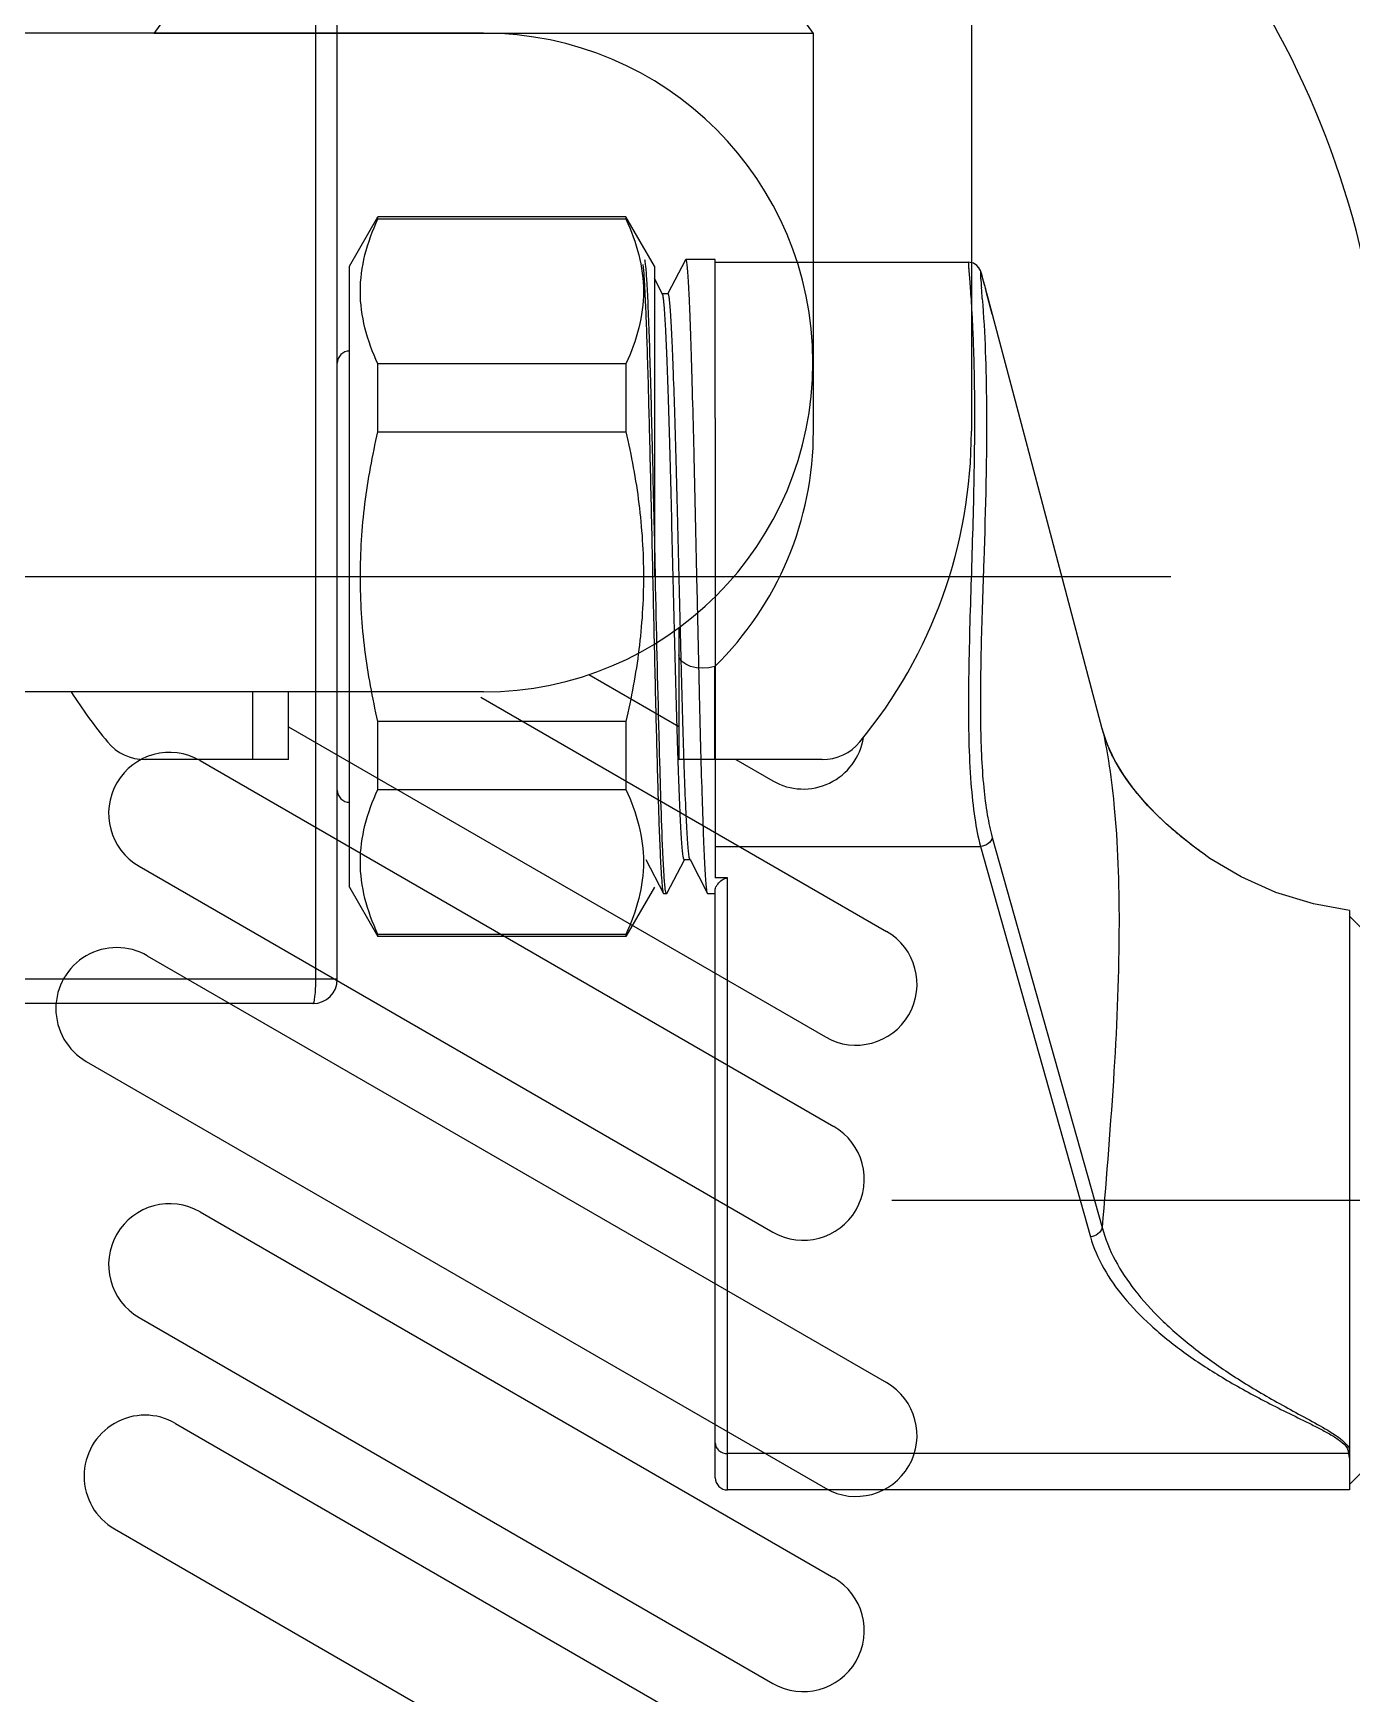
# Model space of a CAD drawing. Extents: x -137 to 14337, y 20899 to 40513.
# Drawn here: x 10523.5 to 10577.6, y 26690.7 to 26758.8 of the extents above; entities that cross this region are included whole.
import ezdxf

# ---------------------------------------------------------------- set-up
doc = ezdxf.new("R2010")
doc.units = 0
doc.header["$MEASUREMENT"] = 0
doc.linetypes.add('UP-LT-12', pattern=[65, 60, -2, 1, -2])
for name, color, linetype in [('54B_CENTER', 2, 'UP-LT-12'), ('54B_수전', 6, 'Continuous'), ('54B_위생기구', 6, 'Continuous')]:
    doc.layers.add(name, color=color, linetype=linetype)

msp = doc.modelspace()

# ---------------------------------------------------------------- linework, layer by layer
at = {"layer": '54B_CENTER', "color": 1, "linetype": 'UP-LT-12'}
for p, q in [((10570.188, 26736.515, 0), (10480.95, 26736.515, 0)), ((10558.748, 26710.955, 0), (10604.79, 26710.955, 0))]:
    msp.add_line(p, q, dxfattribs=at)
at = {"layer": '54B_수전', "color": 6}
for p, q in [((10562.018, 26772.274, 0), (10562.018, 26742.474, 0)), ((10542.018, 26758.794, 0), (10506.96, 26758.794, 0)), ((10555.539, 26758.784, 0), (10528.496, 26758.784, 0)), ((10555.539, 26742.474, 0), (10555.539, 26758.784, 0)), ((10550.018, 26734.42, 0), (10550.018, 26733.309, 0)), ((10550.018, 26733.309, 0), (10550.018, 26729.016, 0)), ((10551.491, 26729.016, 0), (10551.491, 26732.827, 0)), ((10542.018, 26731.794, 0), (10506.291, 26731.794, 0)), ((10532.544, 26731.794, 0), (10532.544, 26729.016, 0)), ((10534.018, 26729.016, 0), (10534.018, 26731.794, 0)), ((10534.018, 26729.016, 0), (10528.136, 26729.016, 0)), ((10555.9, 26729.016, 0), (10550.018, 26729.016, 0))]:
    msp.add_line(p, q, dxfattribs=at)
at = {"layer": '54B_수전', "color": 8}
for p, q in [((10546.328, 26732.501, 0), (10550.018, 26730.371, 0)), ((10541.908, 26731.576, 0), (10558.537, 26721.975, 0)), ((10534.018, 26730.358, 0), (10556.037, 26717.645, 0)), ((10530.392, 26728.975, 0), (10556.372, 26713.975, 0)), ((10552.364, 26729.016, 0), (10553.872, 26728.145, 0)), ((10527.892, 26724.645, 0), (10553.872, 26709.645, 0)), ((10528.226, 26720.975, 0), (10558.537, 26703.475, 0)), ((10525.726, 26716.645, 0), (10556.037, 26699.145, 0)), ((10530.392, 26710.475, 0), (10556.372, 26695.475, 0)), ((10527.892, 26706.145, 0), (10553.872, 26691.145, 0)), ((10529.384, 26701.807, 0), (10552.766, 26688.307, 0)), ((10526.884, 26697.477, 0), (10550.266, 26683.977, 0))]:
    msp.add_line(p, q, dxfattribs=at)
at = {"layer": '54B_수전', "color": 6, "elevation": 0}
for points in [[(10555.539, 26758.784), (10554.56, 26760.169), (10553.529, 26761.447), (10552.45, 26762.613), (10551.327, 26763.662), (10550.166, 26764.589), (10548.971, 26765.392), (10547.746, 26766.066), (10546.498, 26766.608), (10545.232, 26767.017), (10543.951, 26767.29), (10542.663, 26767.427), (10541.372, 26767.427), (10540.084, 26767.29), (10538.804, 26767.017), (10537.537, 26766.608), (10536.289, 26766.066), (10535.065, 26765.392), (10533.869, 26764.589), (10532.708, 26763.662), (10531.585, 26762.613), (10530.506, 26761.447), (10529.475, 26760.169), (10528.496, 26758.784)], [(10551.491, 26732.827), (10551.251, 26732.777), (10550.995, 26732.762), (10550.741, 26732.783), (10550.505, 26732.839), (10550.303, 26732.926), (10550.148, 26733.039), (10550.051, 26733.17), (10550.018, 26733.309)]]:
    msp.add_lwpolyline(points, dxfattribs=at)
at = {"layer": '54B_수전', "color": 6}
for centre, radius, start, end in [((10542.017, 26741.266, 0), 43, 0, 57.90013), ((10542.017, 26741.266, 0), 37, 0, 58.38328), ((10542.018, 26745.294, 0), 13.5, 270, 90), ((10542.018, 26742.474, 0), 13.521, 314.4791, 0), ((10542.018, 26742.474, 0), 20, 320.46369, 0), ((10542.018, 26742.474, 0), 20, 212.27786, 219.53631), ((10528.136, 26731.016, 0), 2, 219.53631, 270), ((10555.9, 26731.016, 0), 2, 270, 320.46369), ((10542.017, 26698.266, 0), 43, 180, 0), ((10542.017, 26698.266, 0), 37, 180, 0)]:
    msp.add_arc(centre, radius, start, end, dxfattribs=at)
at = {"layer": '54B_수전', "color": 8}
for centre, start, end in [((10555.122, 26730.31, 0), 240, 351.20399), ((10529.142, 26726.81, 0), 60, 240), ((10557.287, 26719.81, 0), 240, 60), ((10526.976, 26718.81, 0), 59.99984, 240.0001), ((10555.122, 26711.81, 0), 240.0001, 60), ((10529.142, 26708.31, 0), 60, 240), ((10557.287, 26701.31, 0), 240.00023, 60), ((10528.134, 26699.642, 0), 59.9998, 240), ((10555.122, 26693.31, 0), 240.0001, 59.99983)]:
    msp.add_arc(centre, 2.5, start, end, dxfattribs=at)
at = {"layer": '54B_위생기구', "linetype": 'Continuous'}
for p, q in [((10536.017, 26720.015, 0), (10536.017, 26873.015, 0)), ((10535.138, 26720.015, 0), (10535.138, 26778.142, 0)), ((10536.517, 26749.244, 0), (10537.684, 26751.265, 0)), ((10537.684, 26751.178, 0), (10537.684, 26751.265, 0)), ((10547.85, 26751.265, 0), (10537.684, 26751.265, 0)), ((10537.684, 26751.178, 0), (10547.85, 26751.178, 0)), ((10547.85, 26751.265, 0), (10547.85, 26751.178, 0)), ((10549.017, 26749.244, 0), (10547.85, 26751.265, 0)), ((10550.295, 26749.504, 0), (10549.573, 26748.118, 0)), ((10550.308, 26749.515, 0), (10550.295, 26749.504, 0)), ((10551.517, 26749.515, 0), (10550.308, 26749.515, 0)), ((10551.517, 26743.015, 0), (10551.517, 26749.515, 0)), ((10536.517, 26723.787, 0), (10536.517, 26749.244, 0)), ((10549.017, 26749.244, 0), (10549.017, 26736.515, 0)), ((10551.517, 26749.403, 0), (10561.906, 26749.403, 0)), ((10562.505, 26748.667, 0), (10562.468, 26748.799, 0)), ((10549.35, 26748.102, 0), (10549.017, 26748.741, 0)), ((10562.574, 26748.41, 0), (10562.505, 26748.667, 0)), ((10562.642, 26748.154, 0), (10562.574, 26748.41, 0)), ((10562.634, 26748.186, 0), (10562.591, 26748.347, 0)), ((10562.874, 26747.279, 0), (10562.642, 26748.154, 0)), ((10563.944, 26743.242, 0), (10562.647, 26748.136, 0)), ((10549.579, 26748.115, 0), (10549.336, 26748.115, 0)), ((10549.373, 26748.023, 0), (10549.35, 26748.102, 0)), ((10537.684, 26742.458, 0), (10537.684, 26745.236, 0)), ((10547.85, 26745.236, 0), (10537.684, 26745.236, 0)), ((10547.85, 26745.236, 0), (10547.85, 26742.458, 0)), ((10551.517, 26743.015, 0), (10551.517, 26724.168, 0)), ((10567.379, 26730.277, 0), (10563.944, 26743.242, 0)), ((10537.684, 26742.458, 0), (10547.85, 26742.458, 0)), ((10549.061, 26736.516, 0), (10549.017, 26738.491, 0)), ((10537.684, 26727.795, 0), (10537.684, 26730.573, 0)), ((10547.85, 26730.573, 0), (10537.684, 26730.573, 0)), ((10547.85, 26730.573, 0), (10547.85, 26727.795, 0)), ((10567.379, 26730.277, 0), (10567.378, 26730.28, 0)), ((10537.684, 26727.795, 0), (10547.85, 26727.795, 0)), ((10562.874, 26725.827, 0), (10567.379, 26709.832, 0)), ((10551.517, 26725.455, 0), (10562.391, 26725.455, 0)), ((10562.391, 26725.455, 0), (10566.895, 26709.455, 0)), ((10571.447, 26725.216, 0), (10571.444, 26725.218, 0)), ((10548.665, 26724.915, 0), (10549.388, 26723.527, 0)), ((10549.527, 26723.527, 0), (10550.249, 26724.913, 0)), ((10550.243, 26724.915, 0), (10550.486, 26724.915, 0)), ((10550.472, 26724.929, 0), (10550.468, 26724.938, 0)), ((10550.472, 26724.929, 0), (10550.479, 26724.915, 0)), ((10550.479, 26724.915, 0), (10551.202, 26723.527, 0)), ((10536.517, 26723.787, 0), (10537.684, 26721.765, 0)), ((10549.017, 26723.787, 0), (10547.85, 26721.765, 0)), ((10549.504, 26723.525, 0), (10549.465, 26723.708, 0)), ((10552.017, 26724.168, 0), (10551.517, 26724.168, 0)), ((10551.517, 26699.576, 0), (10551.517, 26723.702, 0)), ((10552.017, 26699.076, 0), (10552.017, 26724.168, 0)), ((10549.388, 26723.527, 0), (10549.4, 26723.515, 0)), ((10549.515, 26723.515, 0), (10549.4, 26723.515, 0)), ((10549.515, 26723.515, 0), (10549.508, 26723.519, 0)), ((10549.527, 26723.527, 0), (10549.515, 26723.515, 0)), ((10551.215, 26723.515, 0), (10551.202, 26723.527, 0)), ((10551.517, 26723.515, 0), (10551.215, 26723.515, 0)), ((10577.517, 26722.834, 0), (10577.517, 26699.076, 0)), ((10578.917, 26721.205, 0), (10577.517, 26722.605, 0)), ((10537.684, 26721.765, 0), (10537.684, 26721.853, 0)), ((10547.85, 26721.853, 0), (10537.684, 26721.853, 0)), ((10547.85, 26721.765, 0), (10537.684, 26721.765, 0)), ((10547.85, 26721.853, 0), (10547.85, 26721.765, 0)), ((10536.017, 26720.015, 0), (10492.017, 26720.015, 0)), ((10535.017, 26719.015, 0), (10493.017, 26719.015, 0)), ((10577.478, 26700.565, 0), (10552.017, 26700.565, 0)), ((10578.917, 26700.705, 0), (10577.517, 26699.305, 0)), ((10577.517, 26699.076, 0), (10552.017, 26699.076, 0))]:
    msp.add_line(p, q, dxfattribs=at)
at = {"layer": '54B_위생기구', "linetype": 'Continuous', "elevation": 0}
for points in [[(10562.468, 26748.799), (10562.452, 26748.855), (10562.438, 26748.905), (10562.424, 26748.949), (10562.411, 26748.989), (10562.398, 26749.027), (10562.383, 26749.067), (10562.362, 26749.114), (10562.323, 26749.18), (10562.242, 26749.273), (10562.1, 26749.363), (10561.904, 26749.403)], [(10571.444, 26725.218), (10571.167, 26725.424), (10570.633, 26725.845), (10570.111, 26726.292), (10569.607, 26726.767), (10569.127, 26727.271), (10568.676, 26727.807), (10568.264, 26728.376), (10567.9, 26728.981), (10567.598, 26729.622), (10567.378, 26730.28)], [(10577.517, 26722.834), (10576.037, 26723.098), (10574.496, 26723.57), (10573.077, 26724.204), (10571.798, 26724.969), (10571.447, 26725.216)]]:
    msp.add_lwpolyline(points, dxfattribs=at)
at = {"layer": '54B_위생기구', "linetype": 'Continuous'}
for centre, radius, start, end in [((10491.469, 26742.46, 0), 71.204, 4.40059, 4.74786), ((10536.517, 26745.265, 0), 0.5, 90, 180), ((10536.517, 26727.765, 0), 0.5, 180, 270), ((10535.017, 26720.015, 0), 1, 270, 0), ((10552.017, 26699.576, 0), 0.5, 180, 270)]:
    msp.add_arc(centre, radius, start, end, dxfattribs=at)
for points, knots in [([(10537.684, 26745.236, 0), (10537.464, 26745.71, 0), (10537.1, 26746.676, 0), (10536.895, 26748.207, 0), (10537.1, 26749.738, 0), (10537.464, 26750.704, 0), (10537.684, 26751.178, 0)], [0, 0, 0, 0, 0.254927, 0.5, 0.745073, 1, 1, 1, 1]), ([(10547.85, 26751.178, 0), (10548.07, 26750.704, 0), (10548.434, 26749.738, 0), (10548.639, 26748.207, 0), (10548.434, 26746.676, 0), (10548.07, 26745.71, 0), (10547.85, 26745.236, 0)], [0, 0, 0, 0, 0.254927, 0.5, 0.745073, 1, 1, 1, 1]), ([(10549.017, 26738.491, 0), (10549.001, 26739.214, 0), (10548.969, 26740.62, 0), (10548.92, 26742.647, 0), (10548.871, 26744.493, 0), (10548.823, 26746.104, 0), (10548.781, 26747.277, 0), (10548.746, 26748.063, 0), (10548.722, 26748.527, 0), (10548.697, 26748.902, 0), (10548.675, 26749.187, 0), (10548.649, 26749.376, 0), (10548.635, 26749.474, 0), (10548.62, 26749.504, 0)], [0, 0, 0, 0, 0.196835, 0.38259, 0.551783, 0.699424, 0.821175, 0.87119, 0.91346, 0.947674, 0.973591, 0.991044, 1, 1, 1, 1]), ([(10551.202, 26723.527, 0), (10551.184, 26723.562, 0), (10551.169, 26723.683, 0), (10551.14, 26723.915, 0), (10551.115, 26724.269, 0), (10551.087, 26724.736, 0), (10551.06, 26725.313, 0), (10551.021, 26726.288, 0), (10550.974, 26727.732, 0), (10550.919, 26729.699, 0), (10550.865, 26731.92, 0), (10550.81, 26734.314, 0), (10550.755, 26736.789, 0), (10550.7, 26739.254, 0), (10550.645, 26741.617, 0), (10550.599, 26743.482, 0), (10550.56, 26744.856, 0), (10550.533, 26745.776, 0), (10550.505, 26746.609, 0), (10550.477, 26747.348, 0), (10550.45, 26747.985, 0), (10550.423, 26748.515, 0), (10550.396, 26748.932, 0), (10550.372, 26749.208, 0), (10550.352, 26749.368, 0), (10550.338, 26749.447, 0), (10550.327, 26749.489, 0), (10550.314, 26749.515, 0), (10550.308, 26749.515, 0)], [0, 0, 0, 0, 0.004528, 0.013628, 0.027257, 0.045303, 0.067597, 0.093937, 0.157726, 0.234293, 0.320778, 0.41395, 0.510325, 0.606303, 0.698294, 0.782862, 0.821361, 0.856846, 0.888989, 0.917485, 0.942071, 0.962518, 0.978636, 0.990283, 0.994399, 0.997368, 0.999205, 1, 1, 1, 1]), ([(10548.544, 26749.313, 0), (10548.565, 26749.148, 0), (10548.597, 26748.722, 0), (10548.639, 26747.946, 0), (10548.681, 26746.904, 0), (10548.743, 26745.06, 0), (10548.815, 26742.318, 0), (10548.899, 26738.689, 0), (10548.983, 26734.86, 0), (10549.067, 26731.184, 0), (10549.15, 26728, 0), (10549.213, 26726.081, 0), (10549.249, 26725.257, 0)], [0, 0, 0, 0, 0.020697, 0.053241, 0.096891, 0.15064, 0.283246, 0.438826, 0.603019, 0.760653, 0.897181, 1, 1, 1, 1]), ([(10561.904, 26749.403, 0), (10561.9, 26749.403, 0), (10561.896, 26749.382, 0), (10561.895, 26749.355, 0), (10561.897, 26749.297, 0), (10561.901, 26749.223, 0), (10561.908, 26749.125, 0), (10561.921, 26748.954, 0), (10561.942, 26748.688, 0), (10561.971, 26748.307, 0), (10562.003, 26747.848, 0), (10562.035, 26747.312, 0), (10562.066, 26746.703, 0), (10562.094, 26746.027, 0), (10562.125, 26745.001, 0), (10562.146, 26743.586, 0), (10562.14, 26741.756, 0), (10562.105, 26739.788, 0), (10562.047, 26737.734, 0), (10561.959, 26734.986, 0), (10561.871, 26731.755, 0), (10561.915, 26728.738, 0), (10562.124, 26726.697, 0), (10562.288, 26725.835, 0), (10562.391, 26725.455, 0)], [0, 0, 0, 0, 0.000511, 0.00187, 0.004127, 0.007286, 0.011341, 0.016285, 0.028802, 0.044742, 0.063992, 0.086415, 0.111858, 0.14015, 0.1711, 0.240127, 0.317085, 0.399892, 0.486302, 0.573972, 0.743621, 0.890581, 0.950671, 1, 1, 1, 1]), ([(10562.591, 26748.347, 0), (10562.546, 26748.515, 0), (10562.512, 26748.655, 0), (10562.376, 26749.113, 0), (10562.389, 26748.809, 0), (10562.406, 26748.63, 0), (10562.42, 26748.45, 0), (10562.428, 26748.354, 0)], [0, 0, 0, 0, 0.380279, 0.512744, 0.634811, 0.787567, 1, 1, 1, 1]), ([(10550.243, 26724.915, 0), (10550.237, 26724.915, 0), (10550.224, 26724.936, 0), (10550.214, 26724.974, 0), (10550.2, 26725.04, 0), (10550.181, 26725.175, 0), (10550.158, 26725.409, 0), (10550.132, 26725.761, 0), (10550.105, 26726.21, 0), (10550.078, 26726.749, 0), (10550.051, 26727.375, 0), (10550.014, 26728.367, 0), (10549.968, 26729.775, 0), (10549.915, 26731.631, 0), (10549.861, 26733.66, 0), (10549.808, 26735.79, 0), (10549.754, 26737.946, 0), (10549.701, 26740.051, 0), (10549.648, 26742.032, 0), (10549.595, 26743.816, 0), (10549.542, 26745.343, 0), (10549.49, 26746.557, 0), (10549.445, 26747.352, 0), (10549.405, 26747.801, 0), (10549.385, 26747.96, 0), (10549.373, 26748.023, 0)], [0, 0, 0, 0, 0.000809, 0.002577, 0.005415, 0.009335, 0.020418, 0.035755, 0.055217, 0.078637, 0.105808, 0.136491, 0.207279, 0.2885, 0.377281, 0.470482, 0.564806, 0.656915, 0.74355, 0.821647, 0.888445, 0.941585, 0.979198, 0.991753, 1, 1, 1, 1]), ([(10550.468, 26724.938, 0), (10550.452, 26724.977, 0), (10550.434, 26725.096, 0), (10550.407, 26725.324, 0), (10550.381, 26725.657, 0), (10550.354, 26726.089, 0), (10550.327, 26726.618, 0), (10550.288, 26727.501, 0), (10550.241, 26728.803, 0), (10550.187, 26730.565, 0), (10550.132, 26732.548, 0), (10550.078, 26734.677, 0), (10550.023, 26736.874, 0), (10549.969, 26739.057, 0), (10549.914, 26741.147, 0), (10549.86, 26743.066, 0), (10549.813, 26744.525, 0), (10549.775, 26745.554, 0), (10549.747, 26746.206, 0), (10549.72, 26746.767, 0), (10549.693, 26747.234, 0), (10549.666, 26747.601, 0), (10549.642, 26747.845, 0), (10549.623, 26747.986, 0), (10549.609, 26748.055, 0), (10549.598, 26748.093, 0), (10549.585, 26748.115, 0), (10549.579, 26748.115, 0)], [0, 0, 0, 0, 0.005443, 0.015387, 0.029787, 0.048514, 0.071405, 0.098247, 0.162769, 0.239707, 0.326223, 0.419127, 0.514992, 0.610279, 0.701475, 0.785214, 0.858408, 0.89019, 0.91836, 0.942661, 0.962867, 0.978799, 0.990313, 0.994388, 0.997334, 0.999167, 1, 1, 1, 1]), ([(10562.463, 26747.923, 0), (10562.574, 26746.477, 0), (10562.694, 26742.889, 0), (10562.561, 26738.171, 0), (10562.409, 26733.845, 0), (10562.36, 26730.743, 0), (10562.446, 26728.396, 0), (10562.645, 26726.808, 0), (10562.788, 26726.13, 0), (10562.874, 26725.827, 0)], [0, 0, 0, 0, 0.196621, 0.486021, 0.639446, 0.783252, 0.906347, 0.957248, 1, 1, 1, 1]), ([(10536.963, 26736.515, 0), (10536.963, 26737.515, 0), (10537.093, 26739.515, 0), (10537.458, 26741.484, 0), (10537.684, 26742.458, 0)], [0, 0, 0, 0, 0.499963, 1, 1, 1, 1]), ([(10547.85, 26742.458, 0), (10548.076, 26741.484, 0), (10548.441, 26739.515, 0), (10548.571, 26737.515, 0), (10548.571, 26736.515, 0)], [0, 0, 0, 0, 0.500037, 1, 1, 1, 1]), ([(10537.684, 26730.573, 0), (10537.458, 26731.546, 0), (10537.093, 26733.516, 0), (10536.963, 26735.516, 0), (10536.963, 26736.515, 0)], [0, 0, 0, 0, 0.500038, 1, 1, 1, 1]), ([(10548.571, 26736.515, 0), (10548.571, 26735.516, 0), (10548.441, 26733.516, 0), (10548.076, 26731.546, 0), (10547.85, 26730.573, 0)], [0, 0, 0, 0, 0.499962, 1, 1, 1, 1]), ([(10549.363, 26725.257, 0), (10549.333, 26725.946, 0), (10549.279, 26727.532, 0), (10549.176, 26731.285, 0), (10549.109, 26734.35, 0), (10549.061, 26736.516, 0)], [0, 0, 0, 0, 0.183563, 0.422712, 1, 1, 1, 1]), ([(10567.379, 26730.277, 0), (10567.484, 26729.846, 0), (10567.678, 26728.818, 0), (10567.999, 26726.166, 0), (10568.069, 26723.935, 0), (10568.069, 26722.309, 0)], [0, 0, 0, 0, 0.166048, 0.391069, 1, 1, 1, 1]), ([(10571.444, 26725.218, 0), (10570.945, 26725.583, 0), (10570.014, 26726.33, 0), (10568.481, 26727.898, 0), (10567.637, 26729.305, 0), (10567.379, 26730.277, 0)], [0, 0, 0, 0, 0.281534, 0.541857, 1, 1, 1, 1]), ([(10537.684, 26721.853, 0), (10537.464, 26722.327, 0), (10537.1, 26723.293, 0), (10536.895, 26724.824, 0), (10537.1, 26726.355, 0), (10537.464, 26727.321, 0), (10537.684, 26727.795, 0)], [0, 0, 0, 0, 0.254927, 0.5, 0.745073, 1, 1, 1, 1]), ([(10547.85, 26727.795, 0), (10548.07, 26727.321, 0), (10548.434, 26726.355, 0), (10548.639, 26724.824, 0), (10548.434, 26723.293, 0), (10548.07, 26722.327, 0), (10547.85, 26721.853, 0)], [0, 0, 0, 0, 0.254927, 0.5, 0.745073, 1, 1, 1, 1]), ([(10562.874, 26725.827, 0), (10562.848, 26725.727, 0), (10562.714, 26725.538, 0), (10562.5, 26725.462, 0), (10562.391, 26725.455, 0)], [0, 0, 0, 0, 0.484194, 1, 1, 1, 1]), ([(10549.249, 26725.257, 0), (10549.26, 26725.024, 0), (10549.279, 26724.616, 0), (10549.309, 26724.143, 0), (10549.334, 26723.852, 0), (10549.35, 26723.702, 0), (10549.367, 26723.599, 0), (10549.379, 26723.545, 0), (10549.388, 26723.527, 0)], [0, 0, 0, 0, 0.40231, 0.70564, 0.818666, 0.905461, 0.965828, 1, 1, 1, 1]), ([(10549.465, 26723.708, 0), (10549.44, 26723.902, 0), (10549.404, 26724.419, 0), (10549.378, 26724.936, 0), (10549.363, 26725.257, 0)], [0, 0, 0, 0, 0.379147, 1, 1, 1, 1]), ([(10551.517, 26723.702, 0), (10551.517, 26723.736, 0), (10551.545, 26723.813, 0), (10551.674, 26724.006, 0), (10551.859, 26724.168, 0), (10552.017, 26724.168, 0)], [0, 0, 0, 0, 0.140988, 0.333316, 1, 1, 1, 1]), ([(10549.508, 26723.519, 0), (10549.507, 26723.52, 0), (10549.506, 26723.522, 0), (10549.504, 26723.524, 0), (10549.504, 26723.525, 0)], [0, 0, 0, 0, 0.466578, 1, 1, 1, 1]), ([(10568.069, 26722.309, 0), (10568.069, 26720.287, 0), (10567.896, 26716.121, 0), (10567.554, 26711.969, 0), (10567.379, 26709.832, 0)], [0, 0, 0, 0, 0.485303, 1, 1, 1, 1]), ([(10535.017, 26719.015, 0), (10535.047, 26719.015, 0), (10535.077, 26719.156, 0), (10535.11, 26719.331, 0), (10535.132, 26719.657, 0), (10535.138, 26719.888, 0), (10535.138, 26720.015, 0)], [0, 0, 0, 0, 0.087482, 0.303956, 0.623813, 1, 1, 1, 1]), ([(10567.379, 26709.832, 0), (10567.354, 26709.731, 0), (10567.22, 26709.54, 0), (10567.005, 26709.462, 0), (10566.895, 26709.455, 0)], [0, 0, 0, 0, 0.483917, 1, 1, 1, 1]), ([(10566.895, 26709.455, 0), (10567.149, 26708.55, 0), (10567.945, 26707.241, 0), (10569.382, 26705.771, 0), (10570.746, 26704.678, 0), (10572.031, 26703.839, 0), (10573.145, 26703.196, 0), (10574.029, 26702.723, 0), (10574.94, 26702.264, 0), (10575.709, 26701.889, 0), (10576.317, 26701.583, 0), (10576.751, 26701.349, 0), (10577.134, 26701.107, 0), (10577.353, 26700.905, 0), (10577.417, 26700.789, 0)], [0, 0, 0, 0, 0.201933, 0.317177, 0.442175, 0.57634, 0.646524, 0.71847, 0.79179, 0.865702, 0.902333, 0.938041, 0.97151, 1, 1, 1, 1]), ([(10567.379, 26709.832, 0), (10567.623, 26708.902, 0), (10568.397, 26707.551, 0), (10569.806, 26706.011, 0), (10571.137, 26704.865, 0), (10572.389, 26703.978, 0), (10573.472, 26703.297, 0), (10574.328, 26702.795, 0), (10575.208, 26702.309, 0), (10576.088, 26701.833, 0), (10576.798, 26701.434, 0), (10577.283, 26701.082, 0), (10577.469, 26700.867, 0), (10577.517, 26700.752, 0)], [0, 0, 0, 0, 0.206996, 0.323988, 0.449974, 0.58425, 0.654133, 0.725519, 0.797982, 0.870643, 0.94101, 0.973013, 1, 1, 1, 1]), ([(10551.517, 26701.003, 0), (10551.517, 26700.945, 0), (10551.545, 26700.827, 0), (10551.697, 26700.632, 0), (10551.892, 26700.565, 0), (10552.017, 26700.565, 0)], [0, 0, 0, 0, 0.236332, 0.482183, 1, 1, 1, 1]), ([(10577.417, 26700.789, 0), (10577.427, 26700.771, 0), (10577.461, 26700.701, 0), (10577.478, 26700.623, 0), (10577.478, 26700.565, 0)], [0, 0, 0, 0, 0.262613, 1, 1, 1, 1]), ([(10577.517, 26700.38, 0), (10577.517, 26700.396, 0), (10577.512, 26700.459, 0), (10577.496, 26700.521, 0), (10577.478, 26700.565, 0)], [0, 0, 0, 0, 0.240037, 1, 1, 1, 1])]:
    msp.add_open_spline(points, degree=3, knots=knots, dxfattribs=at)

doc.saveas('drawing.dxf')
